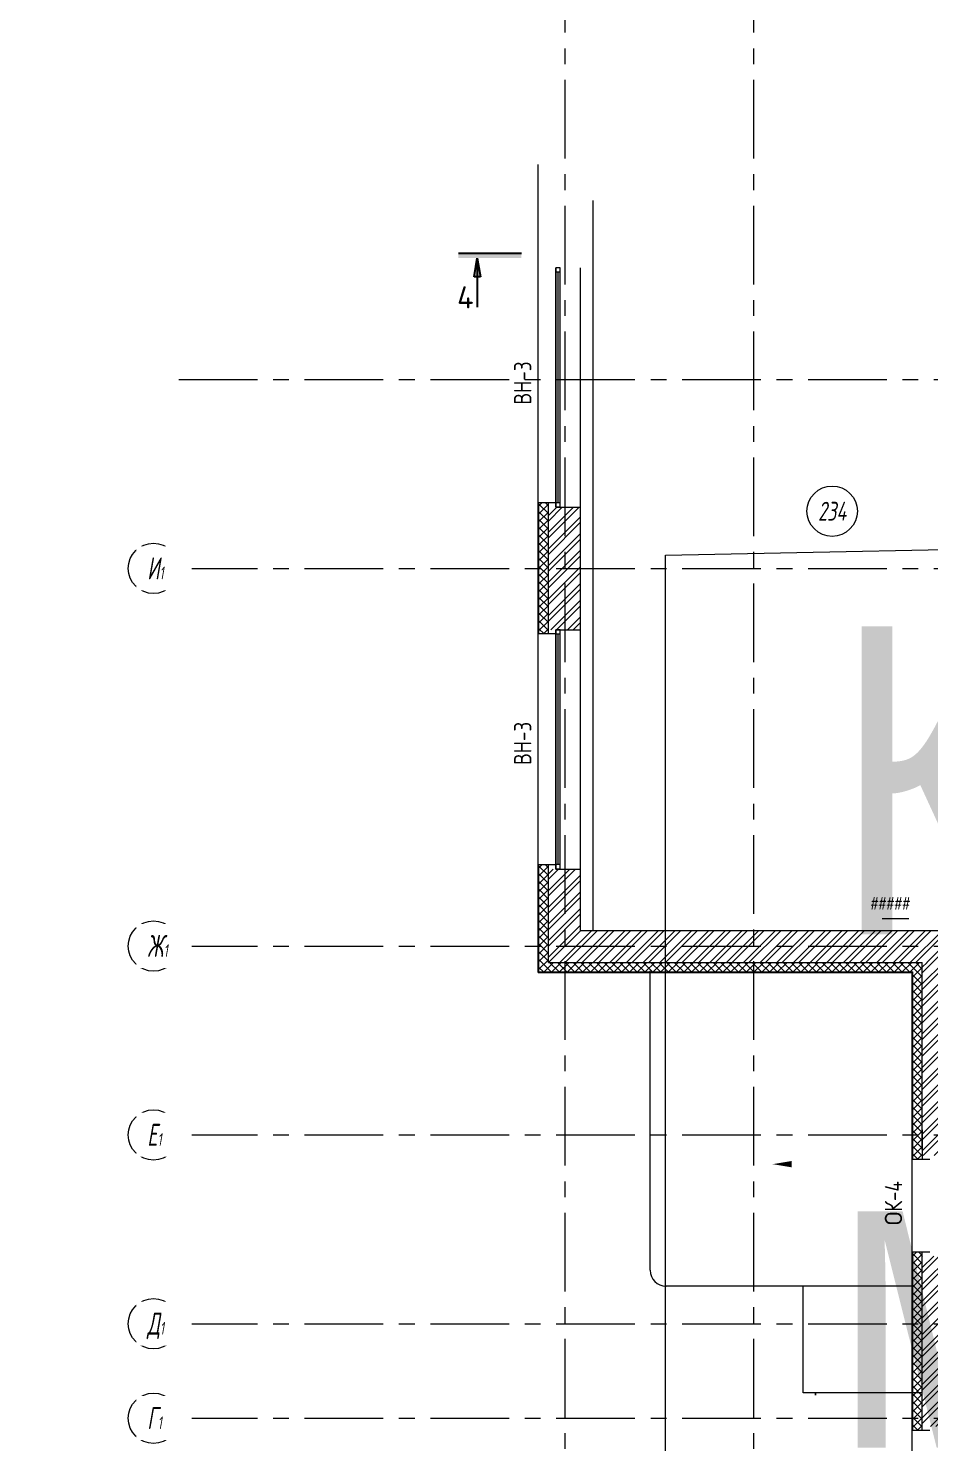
# Model space of a CAD drawing. Header units: millimetres. Extents: x -39 to 9534995, y -146829 to 289341.
# Drawn here: x 525178 to 539500, y -32299 to -9828 of the extents above; entities that cross this region are included whole.
import ezdxf
from ezdxf import colors
from ezdxf.entities.mleader import LeaderData, LeaderLine
from ezdxf.enums import TextEntityAlignment as Align
from ezdxf.math import Vec2, Vec3

# ---------------------------------------------------------------- set-up
doc = ezdxf.new("R2018")
doc.units = ezdxf.units.MM
doc.linetypes.add('CENTER', pattern=[2, 1.25, -0.25, 0.25, -0.25])
for name, color, linetype, lineweight in [('_TEXT', 7, 'Continuous', 30), ('АР_Маркер экспликации', 239, 'Continuous', 13), ('АР_Навесной фасад', 250, 'Continuous', 5), ('АР_Номер помещения', 250, 'Continuous', 9), ('АР_Оси', 7, 'Continuous', 25), ('АР_Отметки', 7, 'Continuous', 5), ('АР_Подоконники', 163, 'Continuous', 9), ('АР_Разрезы', 175, 'Continuous', 9), ('АР_Сущ Несущая стена', 250, 'Continuous', 50), ('АР_Утеплитель', 250, 'Continuous', 13), ('АР_Штриховка кирпич', 250, 'Continuous', 9), ('Маркировка ОКОН', 5, 'Continuous', 18), ('ТОНКАЯ', 253, 'Continuous', 0)]:
    doc.layers.add(name, color=color, linetype=linetype, lineweight=lineweight)
doc.layers.add('АР_Названия помещений', color=124, linetype='Continuous', lineweight=5, plot=False)
doc.layers.add('АР_Помещения_площадь', color=19, linetype='Continuous', lineweight=9, plot=False)
doc.layers.add('АР_новое окно', color=160, linetype='Continuous')
doc.styles.add('ISOCPEUR', font='', dxfattribs={"height": 250})
doc.styles.add('METRO-STYLE', font='isocpeur.ttf', dxfattribs={"width": 0.9, "oblique": 15})
doc.styles.add('PDF ISOCPEUR', font='isocpeur.ttf')
doc.styles.get("Standard").update_dxf_attribs({"font": 'GOST.TTF'})
doc.styles.add('ГОСТ 2.304', font='CS_Gost2304.shx', dxfattribs={"oblique": 10})
doc.styles.get('ISOCPEUR').set_extended_font_data('ISOCPEUR', italic=True)
pattern_1 = [(45, (-411545.8, 33812.46), (-132.58252, 132.58252), []), (45, (-411457.41, 33812.46), (-132.58252, 132.58252), [])]

# ---------------------------------------------------------------- blocks, each defined once
blk = doc.blocks.new('*U108')
at = {"layer": 'АР_новое окно', "lineweight": 9}
for p, q in [((0, 3800), (-70, 3800)), ((-70, 3800), (-70, 0)), ((-70, 0), (-70, 3800)), ((0, 3730), (-70, 3730)), ((-35, 3730), (-35, 70)), ((0, 3800), (0, 0)), ((0, 70), (-70, 70)), ((0, 0), (-70, 0))]:
    blk.add_line(p, q, dxfattribs=at)
blk = doc.blocks.new('_DotSmall')
at = {"color": 0, "linetype": 'ByBlock', "const_width": 0.5}
blk.add_lwpolyline([(-0.0625, 0, 1), (0.0625, 0, 1)], format="xyb", close=True, dxfattribs=at)
blk = doc.blocks.new('*U86')
at = {"layer": 'АР_Номер помещения', "color": 7}
blk.add_circle((-13875, 6638), 400, dxfattribs=at)
at = {"layer": 'АР_Помещения_площадь', "color": 7}
blk.add_line((-12659, 161), (-13082, 161), dxfattribs=at)
at = {"color": 7, "style": 'ISOCPEUR', "width": 0.7, "flags": 1}
blk.add_attdef('КАТЕГОРИЯ', (-499, -2092), '', height=250, dxfattribs=at)
at = {"layer": 'АР_Номер помещения', "color": 7, "style": 'ISOCPEUR', "width": 0.7}
blk.add_attdef('НОМЕР_ПОМЕЩЕНИЯ', text='', height=300, dxfattribs=at).set_placement((-13875, 6638), align=Align.MIDDLE_CENTER)
at = {"layer": 'АР_Помещения_площадь', "color": 7, "lineweight": 30, "width": 0.7, "flags": 104}
blk.add_attdef('ИМЯ_ПОМЕЩЕНИЯ', text='', height=100, dxfattribs=at).set_placement((158, 1217), align=Align.MIDDLE_CENTER)
at = {"layer": 'АР_Помещения_площадь', "color": 7, "style": 'ISOCPEUR', "width": 0.7}
blk.add_attdef('ПЛОЩАДЬ_ПОМЕЩЕНИЯ', text='', height=200, dxfattribs=at).set_placement((-12655, 408), align=Align.MIDDLE_RIGHT)
blk = doc.blocks.new('A$C60573c2e')
at = {"layer": 'АР_Разрезы', "ltscale": 100}
h = blk.add_hatch(color=5, dxfattribs=at)
h.dxf.hatch_style = 1
h.paths.add_polyline_path([(-689, -12469), (-689, -12399), (-1689, -12399), (-1689, -12469)])
h.paths.add_polyline_path([(-1339, -12769), (-1389, -12469), (-1389, -12769)])
h.paths.add_polyline_path([(-1389, -12769), (-1389, -12469), (-1440, -12769)])
at = {"layer": 'АР_Разрезы', "color": 5, "lineweight": 25, "ltscale": 100}
for p, q in [((-689, -12399, -2792), (-1689, -12399, -2792)), ((-1440, -12769, -2792), (-1389, -12469, -2792)), ((-1389, -12469, -2792), (-1339, -12769, -2792)), ((-1339, -12769, -2792), (-1440, -12769, -2792))]:
    blk.add_line(p, q, dxfattribs=at)
at = {"layer": 'АР_Разрезы', "color": 5, "lineweight": 25, "ltscale": 100, "elevation": -2792}
blk.add_lwpolyline([(-1389, -12469), (-1389, -13252)], dxfattribs=at)
at = {"layer": 'АР_Разрезы', "color": 5, "lineweight": 25, "ltscale": 100, "insert": (-1710, -12919, -2792), "char_height": 350, "width": 583.33, "attachment_point": 1, "style": 'METRO-STYLE'}
blk.add_mtext('{\\Q0;\\W1;4}', dxfattribs=at)

msp = doc.modelspace()

# ---------------------------------------------------------------- hatches: boundary and pattern name
at = {"layer": 'АР_Утеплитель', "lineweight": 9, "ltscale": 100}
h = msp.add_hatch(dxfattribs=at)
h.set_pattern_fill('ANSI37', color=256, scale=700)
h.set_pattern_definition([(45, (-442599.17, 16442.5), (-61.871843, 61.871843), []), (135, (-442599.17, 16442.5), (-61.871843, -61.871843), [])])
h.paths.add_polyline_path([(533441, -17369.6), (533440.8, -19449.6), (533290.8, -19449.6), (533291, -17369.6)])
h = msp.add_hatch(dxfattribs=at)
h.set_pattern_fill('ANSI37', color=256, scale=700)
h.set_pattern_definition([(45, (-436659.29, 8092.21), (-61.871843, 61.871843), []), (135, (-436659.29, 8092.21), (-61.871843, -61.871843), [])])
h.paths.add_polyline_path([(539380.7, -24669.6), (539380.7, -27799.9), (539230.7, -27799.9), (539230.7, -24819.6), (533290.8, -24819.6), (533286, -23119.6), (533436, -23119.6), (533440.8, -24669.6)])
h = msp.add_hatch(dxfattribs=at)
h.set_pattern_fill('ANSI37', color=256, scale=700)
h.set_pattern_definition([(45, (-436659.29, 3787.5), (-61.871843, 61.871843), []), (135, (-436659.29, 3787.5), (-61.871843, -61.871843), [])])
h.paths.add_polyline_path([(539380.7, -29269.9), (539380.7, -32104.6), (539230.7, -32104.6), (539230.7, -29269.9)])
at = {"layer": 'АР_Штриховка кирпич', "lineweight": 9, "ltscale": 100}
h = msp.add_hatch(dxfattribs=at)
h.set_pattern_fill('ANSI32', color=256, scale=500)
h.set_pattern_definition([(45, (-411545.8, 36852.46), (-132.58252, 132.58252), []), (45, (-411457.41, 36852.46), (-132.58252, 132.58252), [])])
h.paths.add_polyline_path([(533950.8, -17434.6), (533440.8, -17434.6), (533440.8, -19384.6), (533950.8, -19384.6)])
h = msp.add_hatch(dxfattribs=at)
h.set_pattern_fill('ANSI32', color=256, scale=500)
h.set_pattern_definition(pattern_1)
h.paths.add_polyline_path([(533950.8, -23184.6), (533440.8, -23184.6), (533440.8, -24669.6), (539380.7, -24669.6), (539380.8, -24669.6), (540020.8, -24669.6), (540020.7, -24159.6), (533950.8, -24159.6)])
h = msp.add_hatch(dxfattribs=at)
h.set_pattern_fill('ANSI32', color=256, scale=500)
h.set_pattern_definition(pattern_1)
h.paths.add_polyline_path([(540020.8, -24667.8), (539380.8, -24667.8), (539380.7, -27734.9), (540020.7, -27734.9)])
h = msp.add_hatch(dxfattribs=at)
h.set_pattern_fill('ANSI32', color=256, scale=500)
h.set_pattern_definition(pattern_1)
h.paths.add_polyline_path([(540020.7, -29334.9), (539380.7, -29334.9), (539380.8, -32039.6), (540020.8, -32039.6)])

# ---------------------------------------------------------------- linework, layer by layer
at = {"linetype": 'Continuous', "lineweight": 9}
msp.add_lwpolyline([(537633.1, -27873.8, 0, 0, 0), (537004.1, -27873.8, 0, 100, 0), (537304.1, -27873.8, 100, 100, 0)], format="xyseb", dxfattribs=at)
at = {"layer": '_TEXT', "color": 1, "lineweight": 9, "ltscale": 500}
msp.add_lwpolyline([(535301.5, -18199.7), (555656, -17784.3), (555656, -54204.3), (535301.5, -54619.6)], close=True, dxfattribs=at)
at = {"layer": 'АР_Навесной фасад', "lineweight": 9, "ltscale": 100}
for points in [[(533441.1, -17369.6), (533280.8, -17369.6)], [(533441.1, -19449.6), (533280.8, -19449.6)], [(533441.1, -23119.6), (533280.8, -23119.6)], [(539380.7, -27799.9), (539220.7, -27799.9)], [(539380.7, -29269.9), (539220.7, -29269.9)], [(539380.7, -32104.6), (539220.7, -32104.6)]]:
    msp.add_lwpolyline(points, dxfattribs=at)
at = {"layer": 'АР_новое окно', "lineweight": 9, "ltscale": 100}
for p, q in [((533280.8, -24829.6), (533280.8, -11989.6)), ((533290.8, -19449.6), (533290.8, -17369.6)), ((533290.8, -24819.6), (533290.8, -23119.6)), ((533280.8, -24829.6), (539220.7, -24829.6)), ((533290.8, -24819.6), (539230.7, -24819.6)), ((539220.7, -49124.6), (539220.7, -24829.6)), ((539230.7, -27799.9), (539230.7, -24819.6)), ((539230.7, -32104.6), (539230.7, -29269.9))]:
    msp.add_line(p, q, dxfattribs=at)
at = {"layer": 'АР_новое окно', "lineweight": 9}
for p, q in [((533950.8, -17434.6), (533950.8, -13634.6)), ((533950.8, -23184.6), (533950.8, -19384.6))]:
    msp.add_line(p, q, dxfattribs=at)
at = {"layer": 'АР_Оси', "linetype": 'CENTER', "lineweight": 9, "ltscale": 1000}
for p, q in [((533700.8, 3352.8), (533700.8, -52379.5)), ((536700.8, 3352.8), (536700.8, -52379.5)), ((527567.1, -15409.6), (610745.5, -15409.6)), ((527567.1, -18409.6), (610745.5, -18409.6)), ((527567.1, -24409.6), (610745.5, -24409.6)), ((527567.1, -27409.6), (610745.5, -27409.6)), ((527567.1, -30409.6), (610745.5, -30409.6)), ((527567.1, -31909.6), (610745.5, -31909.6))]:
    msp.add_line(p, q, dxfattribs=at)
at = {"layer": 'АР_Оси', "lineweight": 9, "ltscale": 0.5}
for centre in [(527167.1, -18409.6), (527167.1, -24409.6), (527167.1, -27409.6), (527167.1, -30409.6), (527167.1, -31909.6)]:
    msp.add_circle(centre, 400, dxfattribs=at)
at = {"layer": 'АР_Подоконники', "lineweight": 9, "ltscale": 100}
msp.add_line((534150.8, -24159.6), (534150.8, -12561.8), dxfattribs=at)
at = {"layer": 'АР_Сущ Несущая стена', "lineweight": 9, "ltscale": 100}
for p, q in [((533559.7, -17434.6), (533559.7, -13634.6)), ((533440.8, -19449.6), (533440.8, -17369.6)), ((533559.7, -17369.6), (533440.8, -17369.6)), ((533559.7, -17434.6), (533559.7, -17369.6)), ((533559.7, -17434.6), (533950.8, -17434.6)), ((533950.8, -19384.6), (533950.8, -17434.6)), ((533559.7, -19449.6), (533440.8, -19449.6)), ((533559.7, -19384.6), (533950.8, -19384.6)), ((533559.7, -19449.6), (533559.7, -19384.6)), ((533559.7, -23184.6), (533559.7, -19384.6)), ((533440.8, -24669.6), (533440.8, -23119.6)), ((533559.7, -23119.6), (533440.8, -23119.6)), ((533559.7, -23184.6), (533559.7, -23119.6)), ((533559.7, -23184.6), (533950.8, -23184.6)), ((533950.8, -24159.6), (533950.8, -23184.6)), ((533950.8, -24159.6), (540020.7, -24159.6)), ((533440.8, -24669.6), (539380.7, -24669.6)), ((539380.7, -27639.6), (539380.7, -24669.6)), ((539380.7, -27325.6), (539380.7, -27799.9)), ((539499.6, -27799.9), (539380.7, -27799.9)), ((539380.7, -32104.6), (539380.7, -29269.9)), ((539499.6, -29269.9), (539380.7, -29269.9)), ((539499.6, -32104.6), (539380.7, -32104.6))]:
    msp.add_line(p, q, dxfattribs=at)
at = {"layer": 'АР_Утеплитель', "lineweight": 9, "ltscale": 0.25}
for points in [[(535059.9, -29559.6), (535059.9, -24799.6)], [(539230.7, -29809.6), (535309.9, -29809.6)], [(539380.7, -31504), (537685.7, -31504), (537685.7, -31541.7), (537685.7, -31504), (537487.6, -31504), (537487.6, -29809.6)]]:
    msp.add_lwpolyline(points, dxfattribs=at)
msp.add_arc((535309.9, -29559.6), 250, 180, 270, dxfattribs=at)

# ---------------------------------------------------------------- block references
at = {"layer": 'АР_Маркер экспликации', "lineweight": 9}
ref = msp.add_blockref('*U86', (551824.8, -24137.9), dxfattribs=at)
ref.add_attrib('НОМЕР_ПОМЕЩЕНИЯ', '234', dxfattribs={"layer": 'АР_Номер помещения', "color": 7, "height": 300, "style": 'ISOCPEUR', "width": 0.7}).set_placement((537950.3, -17500.4), align=Align.MIDDLE_CENTER)
lines = msp.add_mtext('\\W0.8000;Кабинет материальной технологии тип 2', dxfattribs={"layer": 'АР_Названия помещений', "insert": (537990.5, -19330.2), "char_height": 4891.956, "width": 926.94, "attachment_point": 1})
ref.add_attrib('ИМЯ_ПОМЕЩЕНИЯ', '', (537990.5, -19330.2), dxfattribs={"flags": 104}).embed_mtext(lines)
ref.add_attrib('ПЛОЩАДЬ_ПОМЕЩЕНИЯ', '#####', dxfattribs={"layer": 'АР_Помещения_площадь', "color": 7, "height": 200, "style": 'ISOCPEUR', "width": 0.7}).set_placement((539170.2, -23730.3), align=Align.MIDDLE_RIGHT)
at = {"layer": 'АР_новое окно', "lineweight": 9, "xscale": -1, "rotation": 180}
for p in [(533629.7, -13634.6), (533629.7, -19384.6)]:
    msp.add_blockref('*U108', p, dxfattribs=at)
at = {"layer": 'ТОНКАЯ', "color": 31, "lineweight": 9, "ltscale": 100, "true_color": 0xfecc66}
msp.add_blockref('A$C60573c2e', (533700.8, -1008.6), dxfattribs=at)

# ---------------------------------------------------------------- texts
at = {"layer": 'Маркировка ОКОН', "lineweight": 9, "char_height": 275.423, "width": 771.185, "attachment_point": 9, "rotation": 89.99779, "style": 'PDF ISOCPEUR'}
for insert in [(533170.5, -15120.9), (533170.5, -20845.9)]:
    msp.add_mtext('{\\W0.8;ВН-3}', dxfattribs=dict(at, insert=insert))
at = {"layer": 'Маркировка ОКОН', "lineweight": 9, "insert": (539062.3, -28843.5), "char_height": 275.423, "attachment_point": 7, "rotation": 90, "style": 'PDF ISOCPEUR'}
msp.add_mtext('О{\\W0.8;К-4}', dxfattribs=at)

# ---------------------------------------------------------------- next in the draw order: texts
at = {"layer": 'АР_Оси', "lineweight": 9, "char_height": 350, "width": 528.82, "attachment_point": 1, "line_spacing_factor": 1.149209, "style": 'ГОСТ 2.304', "bg_fill": 2}
for s, insert in [('{\\W0.8;И\\H0.57143x;1}', (527067.3, -18231.9)), ('{\\W0.8;Ж\\H0.57143x;1}', (527067.3, -24231.9)), ('{\\W0.8;Е\\H0.57143x;1}', (527067.3, -27231.9)), ('{\\W0.8;Д\\H0.57143x;1}', (527067.3, -30231.9)), ('{\\W0.8;Г\\H0.57143x;1}', (527067.3, -31731.9))]:
    msp.add_mtext(s, dxfattribs=dict(at, insert=insert))

# ---------------------------------------------------------------- next in the draw order: leaders
at = {"layer": 'АР_Отметки', "lineweight": 9}
ml = msp.add_multileader_mtext('Standard', dxfattribs=at)
ml.set_content('+2,410', color=256, style='ISOCPEUR')
ml.set_leader_properties(color=256, linetype='Continuous', lineweight=-1)
ml.set_arrow_properties(name='DOTSMALL')
ml.build(insert=Vec2(0, 0))
ml.multileader.update_dxf_attribs({"has_text_frame": 1, "text_left_attachment_type": 4, "text_right_attachment_type": 4, "dogleg_length": 100, "arrow_head_size": 180})
ctx = ml.context
ctx.base_point, ctx.char_height, ctx.arrow_head_size, ctx.landing_gap_size, ctx.plane_origin = Vec3(555750.8, -49314.6), 250, 180, 50, Vec3(553589.6, -49905.9)
ctx.left_attachment, ctx.right_attachment = 4, 4
notes = []
notes.append((ctx, [(0, (0, 0, 0), (0, 0), (1, 0), 1, [])]))
ctx.mtext.insert, ctx.mtext.width, ctx.mtext.line_spacing_style, ctx.mtext.flow_direction = Vec3(555800.8, -48981.3), 852.697, 2, 5
ml = msp.add_multileader_mtext('Standard', dxfattribs=at)
ml.set_content('+3,950', color=256, style='ISOCPEUR')
ml.set_leader_properties(color=256, linetype='Continuous', lineweight=-1)
ml.set_arrow_properties(name='DOTSMALL')
ml.build(insert=Vec2(0, 0))
ml.multileader.update_dxf_attribs({"has_text_frame": 1, "text_left_attachment_type": 4, "text_right_attachment_type": 4, "dogleg_length": 100, "arrow_head_size": 180})
ctx = ml.context
ctx.base_point, ctx.char_height, ctx.arrow_head_size, ctx.landing_gap_size, ctx.plane_origin = Vec3(554065.1, -54820.3), 250, 180, 50, Vec3(553983.7, -56087.9)
ctx.left_attachment, ctx.right_attachment = 4, 4
notes.append((ctx, [(0, (0, 0, 0), (0, 0), (1, 0), 1, [])]))
ctx.mtext.insert, ctx.mtext.width, ctx.mtext.line_spacing_style, ctx.mtext.flow_direction = Vec3(554115.1, -54487), 852.697, 2, 5
ml = msp.add_multileader_mtext('Standard', dxfattribs=at)
ml.set_content('+2,410', color=256, style='ISOCPEUR')
ml.set_leader_properties(color=256, linetype='Continuous', lineweight=-1)
ml.set_arrow_properties(name='DOTSMALL')
ml.build(insert=Vec2(0, 0))
ml.multileader.update_dxf_attribs({"has_text_frame": 1, "text_left_attachment_type": 4, "text_right_attachment_type": 4, "dogleg_length": 100, "arrow_head_size": 180})
ctx = ml.context
ctx.base_point, ctx.char_height, ctx.arrow_head_size, ctx.landing_gap_size, ctx.plane_origin = Vec3(555750.8, -49314.6), 250, 180, 50, Vec3(553589.6, -49905.9)
ctx.left_attachment, ctx.right_attachment = 4, 4
notes.append((ctx, [(0, (0, 0, 0), (0, 0), (1, 0), 1, [])]))
ctx.mtext.insert, ctx.mtext.width, ctx.mtext.line_spacing_style, ctx.mtext.flow_direction = Vec3(555800.8, -48981.3), 852.697, 2, 5
ml = msp.add_multileader_mtext('Standard', dxfattribs=at)
ml.set_content('+3,950', color=256, style='ISOCPEUR')
ml.set_leader_properties(color=256, linetype='Continuous', lineweight=-1)
ml.set_arrow_properties(name='DOTSMALL')
ml.build(insert=Vec2(0, 0))
ml.multileader.update_dxf_attribs({"has_text_frame": 1, "text_left_attachment_type": 4, "text_right_attachment_type": 4, "dogleg_length": 100, "arrow_head_size": 180})
ctx = ml.context
ctx.base_point, ctx.char_height, ctx.arrow_head_size, ctx.landing_gap_size, ctx.plane_origin = Vec3(554065.1, -54820.3), 250, 180, 50, Vec3(553983.7, -56087.9)
ctx.left_attachment, ctx.right_attachment = 4, 4
notes.append((ctx, [(0, (0, 0, 0), (0, 0), (1, 0), 1, [])]))
ctx.mtext.insert, ctx.mtext.width, ctx.mtext.line_spacing_style, ctx.mtext.flow_direction = Vec3(554115.1, -54487), 852.697, 2, 5
for ctx, leaders in notes:
    for number, flags, end, landing, length, lines in leaders:
        leader = LeaderData()
        leader.index, (leader.has_last_leader_line, leader.has_dogleg_vector, leader.attachment_direction) = number, flags
        leader.last_leader_point, leader.dogleg_vector, leader.dogleg_length = Vec3(end), Vec3(landing), length
        for number, points, colour, breaks in lines:
            line = LeaderLine()
            line.index, line.vertices, line.color, line.breaks = number, Vec3.list(points), colors.encode_raw_color(colour), breaks
            leader.lines.append(line)
        ctx.leaders.append(leader)

doc.saveas('drawing.dxf')
